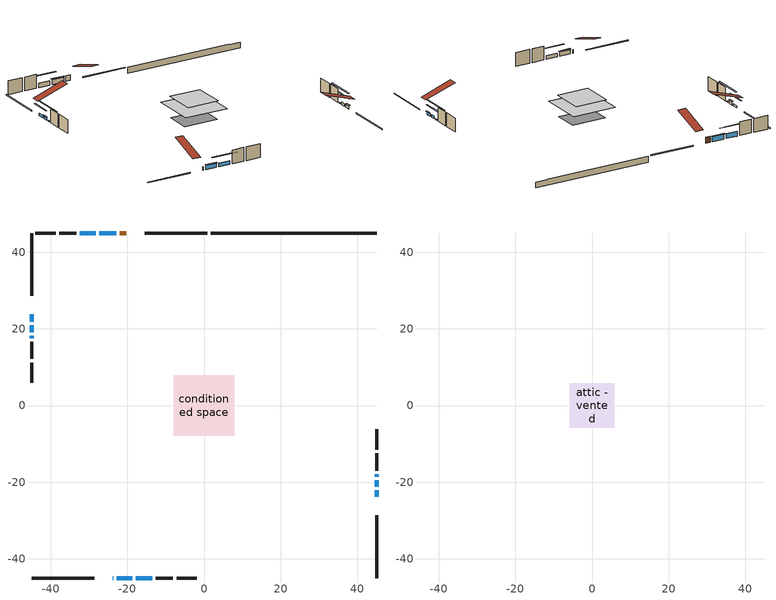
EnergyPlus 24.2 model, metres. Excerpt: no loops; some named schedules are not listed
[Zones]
conditioned space
 floor outside (Floor1 construction): -2.07,-2.07 -2.07,2.07 2.07,2.07 2.07,-2.07 z0.91
 floor adiabatic (AdiabaticFloorConstruction): -7.92,-7.92 -7.92,7.92 7.92,7.92 7.92,-7.92 z3.35
 floor foundation (Slab1 construction): -6.28,-4.54 -6.28,4.54 6.28,4.54 6.28,-4.54 z-1.22
 wall outside (RimJoist1 construction): 0.81,45.02 -15.51,45.02 / -45.02,-45.02 -28.7,-45.02 / -45.02,45.02 -45.02,28.7 / 45.02,-45.02 45.02,-28.7 z0.91:1.21
 wall outside (AdiabaticWallConstruction 1): -20.33,45.02 -21.95,45.02 z0.91:2.94
 wall outside (AdiabaticWallConstruction): -23.88,-45.02 -23.67,-45.02 z0.91:2.13; -45.02,23.88 -45.02,21.82 z0.91:1.71; 45.02,-23.88 45.02,-22.08 / -45.02,20.9 -45.02,19.1 z0.91:1.96; -22.88,45.02 -27.31,45.02 z0.91:2.63; -22.74,-45.02 -18.76,-45.02 z0.91:2.46; 45.02,-21.15 45.02,-19.48 z0.91:1.89; 45.02,-18.55 45.02,-17.96 / -45.02,18.18 -45.02,17.59 z0.91:1.25; -28.24,45.02 -32.38,45.02 z0.91:2.52; -17.83,-45.02 -13.54,-45.02 z0.91:2.16
 wall outside (Wall1 construction): -33.31,45.02 -37.82,45.02 / -12.61,-45.02 -8.1,-45.02 / -45.02,16.66 -45.02,12.15 / 45.02,-17.03 45.02,-12.52 z0.91:5.79
 wall outside (Wall2 construction): -38.75,45.02 -44.1,45.02 / -7.17,-45.02 -1.83,-45.02 / -45.02,11.22 -45.02,5.88 / 45.02,-11.59 45.02,-6.25 z0.91:5.79
 wall foundation (FoundationWall1 construction): 1.74,45.02,-1.22 1.74,45.02,0.91 40.7,45.02,0.91 40.7,45.02,0.82 45.02,45.02,0.82 45.02,45.02,-1.22
 window (WindowConstruction 8): -23.87,-45.02 -23.67,-45.02 z0.91:2.13
 window (WindowConstruction 3): -45.02,23.87 -45.02,21.83 z0.91:1.71
 window (WindowConstruction 4): 45.02,-23.87 45.02,-22.08 z0.91:1.96
 window (WindowConstruction 5): -22.88,45.02 -27.31,45.02 z0.91:2.63
 window (WindowConstruction 6): -22.74,-45.02 -18.76,-45.02 z0.91:2.46
 window (WindowConstruction): 45.02,-21.15 45.02,-19.48 z0.91:1.89
 window (WindowConstruction 7): -45.02,20.9 -45.02,19.11 z0.91:1.96
 window (WindowConstruction 9): 45.02,-18.55 45.02,-17.96 z0.91:1.25
 window (WindowConstruction 10): -45.02,18.18 -45.02,17.59 z0.91:1.25
 window (WindowConstruction 1): -28.24,45.02 -32.38,45.02 z0.91:2.52
 window (WindowConstruction 2): -17.83,-45.02 -13.54,-45.02 z0.91:2.16
 door (Door): -20.34,45.02 -21.95,45.02 z0.91:2.94
 ceiling adiabatic (AdiabaticFloorConstruction): 7.92,-7.92 7.92,7.92 -7.92,7.92 -7.92,-7.92 z3.35
attic - vented
 floor to conditioned space (Floor2 construction Reversed): -5.79,-5.79 -5.79,5.79 5.79,5.79 5.79,-5.79 z5.79
 roof outside (Roof1 construction): -19.41,45.02,5.79 -19.41,33.75,9.54 -16.44,33.75,9.54 -16.44,45.02,5.79; -24.8,-45.02,5.79 -24.8,-33.75,9.54 -27.77,-33.75,9.54 -27.77,-45.02,5.79; -45.02,24.8,5.79 -33.75,24.8,9.54 -33.75,27.77,9.54 -45.02,27.77,5.79; 45.02,-24.8,5.79 33.75,-24.8,9.54 33.75,-27.77,9.54 45.02,-27.77,5.79
shading: -45.02,19.19 -45.02,26.51 -45.44,26.51 -45.44,19.19 z4.35; 45.02,-21.88 45.02,-24.08 45.44,-24.08 45.44,-21.88 z2.16; -27.51,45.02 -22.68,45.02 -22.68,45.44 -27.51,45.44 z2.83; -18.56,-45.02 -22.94,-45.02 -22.94,-45.44 -18.56,-45.44 z2.66; 45.02,-16.84 45.02,-23.79 45.44,-23.79 45.44,-16.84 z4.52; -45.02,18.9 -45.02,21.1 -45.44,21.1 -45.44,18.9 z2.16; 45.02,-12.88 45.02,-23.63 45.44,-23.63 45.44,-12.88 z6.33; -45.02,12.51 -45.02,23.26 -45.44,23.26 -45.44,12.51 z6.33; -35.02,45.02 -25.6,45.02 -25.6,45.44 -35.02,45.44 z5.16; -10.9,-45.02 -20.47,-45.02 -20.47,-45.44 -10.9,-45.44 z4.8
[Building]
Building 1: Terrain=Suburbs
[Site:Location]
Toronto City Centre_ON: Latitude {deg}=43.63; Longitude {deg}=-79.39; Time Zone {hr}=-5; Elevation {m}=77; Keep Site Location Information=Yes
[Site:GroundTemperature:Shallow]
5.01852, 3.26908, 3.12898, 3.95918, 7.29196, 10.6092, 13.4851, 15.3069, 15.4617, 13.9799, 11.1774, 7.9619
[Site:WaterMainsTemperature]
Calculation Method=Schedule; Temperature Schedule=mains temperature schedule
[Material] Roughness=Rough; Thermal Absorptance=0.9
Name | Thickness {m} | Conductivity {W/m-K} | Density {kg/m3} | Specific Heat {J/kg-K} | Solar Absorptance | Visible Absorptance
asphalt or fiberglass shingles | 0.00635 | 0.162714 | 1121.4 | 1465.45 | 0.4 | 0.4
ceiling loosefill ins | 0.169333 | 0.0480833 | 16.02 | 1046.75 | 0.7 | 0.7
ceiling stud and cavity | 0.1397 | 0.104391 | 65.682 | 1177.47 | 0.7 | 0.7
concrete 4.0 in. | 0.1016 | 1.803125 | 2242.8 | 837.4 | 0.7 | 0.7
concrete 8.0 in. | 0.2032 | 1.803125 | 2242.8 | 837.4 | 0.7 | 0.7
door material | 0.04445 | 0.053851 | 512.64 | 1214.23 | 0.7 | 0.7
exterior vertical ins | 0.0369022 | 0.029427 | 32.04 | 1214.23 | 0.7 | 0.7
floor covering | 0.0127 | 0.0433444 | 54.468 | 1339.84 | 0.6 | 0.6
floor rigid ins; rim joist rigid ins | 0.051816 | 0.029427 | 32.04 | 1214.23 | 0.7 | 0.7
floor rigid ins 1; wall rigid ins | 0.512978 | 0.029427 | 32.04 | 1214.23 | 0.7 | 0.7
floor stud and cavity | 0.1397 | 0.0814389 | 92.3553 | 1139.71 | 0.7 | 0.7
floor stud and cavity 1 | 0.1397 | 1.75129 | 37.0049 | 1207.88 | 0.7 | 0.7
furniture material conditioned space 1 | 0.1524 | 0.115458 | 640.8 | 1214.23 | 0.6 | 0.6
gypsum board | 0.0127 | 0.160291 | 801 | 837.4 | 0.6 | 0.6
gypsum board 1 | 0.0127 | 0.160291 | 801 | 837.4 | 0.7 | 0.7
osb sheathing 0.5 in. | 0.0127 | 0.115458 | 512.64 | 1214.23 | 0.7 | 0.7
osb sheathing 0.75 in. | 0.01905 | 0.115458 | 512.64 | 1214.23 | 0.7 | 0.7
osb sheathing 2.0 in. | 0.0508 | 0.115458 | 512.64 | 1214.23 | 0.7 | 0.7
rim joist stud and cavity | 0.0508 | 0.268173 | 125.044 | 1163.47 | 0.6 | 0.6
wall stud and cavity | 0.1397 | 0.0837786 | 139.0536 | 1170.24 | 0.7 | 0.7
wall stud and cavity 1 | 0.1397 | 0.0836021 | 139.0536 | 1170.24 | 0.7 | 0.7
wall stud and cavity 2 | 0.0889 | 0.380278 | 52.3479 | 1209.89 | 0.7 | 0.7
wall stud and cavity 3 | 0.0889 | 0.391764 | 83.0341 | 1211.67 | 0.7 | 0.7
wood siding | 0.0254 | 0.102417 | 544.68 | 1172.36 | 0.4 | 0.4
wood siding 1; wood siding 2; wood siding 3 | 0.0254 | 0.102417 | 544.68 | 1172.36 | 0.7 | 0.7
[WindowMaterial:SimpleGlazingSystem]
Name | U-Factor {W/m2-K} | Solar Heat Gain Coefficient
WindowMaterial | 2.95256 | 0.63
WindowMaterial 1 | 2.90259 | 0.68
WindowMaterial 2 | 2.92587 | 0.66
WindowMaterial 3 | 2.97698 | 0.61
WindowMaterial 4 | 2.94461 | 0.64
WindowMaterial 5 | 2.89748 | 0.69
WindowMaterial 6 | 2.906 | 0.68
WindowMaterial 7 | 6.93965 | 0.69
WindowMaterial 8 | 3.07123 | 0.43
[Construction]
AdiabaticFloorConstruction: floor stud and cavity 1, floor rigid ins 1, osb sheathing 0.75 in., floor covering
AdiabaticWallConstruction: wood siding 2, wall rigid ins, wall stud and cavity 2, gypsum board
AdiabaticWallConstruction 1: wood siding 3, wall rigid ins, wall stud and cavity 2, gypsum board
Door: door material
Floor1 construction: floor stud and cavity, floor rigid ins, osb sheathing 0.75 in., floor covering
Floor2 construction Reversed: gypsum board, ceiling stud and cavity, ceiling loosefill ins
FoundationWall1 construction: concrete 8.0 in., gypsum board 1
furniture construction conditioned space 1: furniture material conditioned space 1
PartitionWallConstruction: gypsum board, wall stud and cavity 3, gypsum board
RimJoist1 construction: wood siding 1, rim joist rigid ins, osb sheathing 2.0 in., rim joist stud and cavity
Roof1 construction: asphalt or fiberglass shingles
Slab1 construction: concrete 4.0 in.
Wall1 construction: wood siding, osb sheathing 0.5 in., wall stud and cavity, gypsum board
Wall2 construction: wood siding, osb sheathing 0.5 in., wall stud and cavity 1, gypsum board
WindowConstruction: WindowMaterial
WindowConstruction 1: WindowMaterial 1
WindowConstruction 10; WindowConstruction 9: WindowMaterial 8
WindowConstruction 2: WindowMaterial 2
WindowConstruction 3: WindowMaterial 3
WindowConstruction 4; WindowConstruction 7: WindowMaterial 4
WindowConstruction 5: WindowMaterial 5
WindowConstruction 6: WindowMaterial 6
WindowConstruction 8: WindowMaterial 7
[Zone] Multiplier=1; Part of Total Floor Area=Yes
Name | Volume {m3}
attic - vented | 81.6894
conditioned space | 911.4
[Space]
Name | Zone | Volume {m3}
attic - vented 1 | attic - vented | 81.6894
conditioned space 1 | conditioned space | 911.4
[ZoneInfiltration:EffectiveLeakageArea]
infil attic - vented 1: Zone or Space=attic - vented 1; Schedule=Always On Discrete; Effective Air Leakage Area {cm2}=5639.16; Stack Coefficient=0.000261277; Wind Coefficient=1.09212e-05
[ZoneMixing]
whole house fan mix: Zone or Space=attic - vented; Schedule=Always On Continuous; Design Flow Rate Calculation Method=Flow/Zone; Design Flow Rate {m3/s}=0; Source Zone or Space=conditioned space
[SurfaceProperty:ExposedFoundationPerimeter]
Slab1: Exposed Perimeter Calculation Method=TotalExposedPerimeter; Total Exposed Perimeter {m}=43.281
[InternalMass] Zone or ZoneList=conditioned space; Space or SpaceList=conditioned space 1
Name | Construction | Surface Area {m2}
furniture mass conditioned space 1 | furniture construction conditioned space 1 | 152.788
partition wall mass | PartitionWallConstruction | 381.971
[Lights]
interior lighting: Zone or ZoneList or Space or SpaceList=conditioned space 1; Schedule=interior lighting schedule; Design Level Calculation Method=LightingLevel; Lighting Level {W}=343.2; Return Air Fraction=0; Fraction Radiant=0.6; Fraction Visible=0.2; Fraction Replaceable=1
[People]
occupants: Zone or ZoneList or Space or SpaceList=conditioned space 1; Number of People Schedule=occupants schedule; Number of People Calculation Method=People; Number of People=3; Fraction Radiant=0.314171; Sensible Heat Fraction=0.56303; Activity Level Schedule=occupants activity schedule; Carbon Dioxide Generation Rate {m3/s-W}=0; Enable ASHRAE 55 Comfort Warnings=No; Mean Radiant Temperature Calculation Type=EnclosureAveraged
[ElectricEquipment] Zone or ZoneList or Space or SpaceList=conditioned space 1; Design Level Calculation Method=EquipmentLevel
Name | Schedule | Design Level {W} | Fraction Latent | Fraction Radiant | Fraction Lost
clothes dryer | clothes dryer schedule | 140.772 | 0.015 | 0.081 | 0.85
clothes washer | clothes washer schedule | 32.1985 | 0.03 | 0.162 | 0.7
cooking range | cooking range schedule | 215.147 | 0.08 | 0.432 | 0.2
dishwasher | dishwasher schedule | 66.8632 | 0.3 | 0.18 | 0.4
fridge | fridge schedule | 72.9452 | 0 | 0.6 | 0
mech vent house fan | mech vent house fan schedule | 0.95 | 0 | 0 | 1
mech vent house fan cfis | mech vent house fan cfis schedule | 0 | 0 | 0 | 0
misc plug loads | misc plug loads schedule | 494.7 | 0.045 | 0.513 | 0.1
whole house fan | Always On Discrete | 0 | 0 | 0 | 1
[OtherEquipment] Zone or ZoneList or Space or SpaceList=conditioned space 1; Design Level Calculation Method=EquipmentLevel
Name | Fuel Type | Schedule | Design Level {W} | Fraction Latent | Fraction Radiant | Fraction Lost
clothes dryer 1 | Electricity | clothes dryer schedule | 0 | 0.015 | 0.081 | 0.85
cooking range 1 | Electricity | cooking range schedule | 0 | 0.08 | 0.432 | 0.2
general water use latent | None | general water use schedule | 62.594 | 1 | 0 | 0
general water use sensible | None | general water use schedule | -61.6891 | 0 | 0.6 | 0
mech vent house fan latent load | None | Always On Discrete | 0 | 1 | 0 | 0
mech vent house fan sensible load | None | Always On Discrete | 0 | 0 | 0 | 0
water heater energy adjustment1 | NaturalGas | Always On Discrete | 0.01 | 0 | 0 | 1
[ZoneInfiltration:DesignFlowRate] Zone or ZoneList or Space or SpaceList=conditioned space 1; Schedule=Always On Discrete; Design Flow Rate Calculation Method=Flow/Zone; Design Flow Rate {m3/s}=0
infil flow; natural vent flow; whole house fan flow
[AvailabilityManager:Scheduled]
central ac and furnace airloop Availability Manager: Schedule=Always On Discrete
[Foundation:Kiva]
Foundation Kiva 1: Initial Indoor Air Temperature {C}=18; Wall Height Above Grade {m}=0.910011; Wall Depth Below Slab {m}=0.2032; Custom Block Material Name 1=exterior vertical ins; Custom Block Depth 1 {m}=2.13; Custom Block X Position 1 {m}=0.2159; Custom Block Z Position 1 {m}=0
[Foundation:Kiva:Settings]
Soil Conductivity {W/m-K}=0.849921; Soil Density {kg/m3}=1842.3; Soil Specific Heat {J/kg-K}=418.7; Ground Solar Absorptivity=0.9; Ground Thermal Absorptivity=0.9; Ground Surface Roughness {m}=0.03; Far-Field Width {m}=40; Deep-Ground Boundary Condition=ZeroFlux; Deep-Ground Depth {m}=40; Minimum Cell Dimension {m}=0.2; Maximum Cell Growth Coefficient=3; Simulation Timestep=Timestep
[Exterior:Lights]
exterior lighting: Schedule=exterior lighting schedule; Design Level {W}=75.6
[EnergyManagementSystem:GlobalVariable]
central_ac_and_furnace_airloop_Fan_RTF
infil_program_Qfan
infil_program_Qinf
natural_vent_program_Qnv
natural_vent_program_Qwhf
[EnergyManagementSystem:Sensor]
Name | Output:Variable or Output:Meter Index Key | Output:Variable or Output:Meter
airflow_gain | infil flow | Infiltration Sensible Heat Gain Energy
airflow_gain_1 | natural vent flow | Infiltration Sensible Heat Gain Energy
airflow_gain_2 | whole house fan flow | Infiltration Sensible Heat Gain Energy
airflow_loss | infil flow | Infiltration Sensible Heat Loss Energy
airflow_loss_1 | natural vent flow | Infiltration Sensible Heat Loss Energy
airflow_loss_2 | whole house fan flow | Infiltration Sensible Heat Loss Energy
clg_load_cond |  | Cooling:EnergyTransfer:Zone:CONDITIONED SPACE
clg_sp_s; clg_sp_s_1 | cooling setpoint | Schedule Value
clothes_dryer_exhaust_0_sch_s | clothes dryer exhaust 0 schedule | Schedule Value
cool_season | cooling season schedule | Schedule Value
htg_load_cond |  | Heating:EnergyTransfer:Zone:CONDITIONED SPACE
htg_sp_s; htg_sp_s_1 | heating setpoint | Schedule Value
ig_ee_conv | clothes dryer | Electric Equipment Convective Heating Energy
ig_ee_conv_2 | cooking range | Electric Equipment Convective Heating Energy
ig_ee_conv_4 | fridge | Electric Equipment Convective Heating Energy
ig_ee_conv_5 | misc plug loads | Electric Equipment Convective Heating Energy
ig_ee_conv_6 | whole house fan | Electric Equipment Convective Heating Energy
ig_ee_rad | clothes dryer | Electric Equipment Radiant Heating Energy
ig_ee_rad_2 | cooking range | Electric Equipment Radiant Heating Energy
ig_ee_rad_4 | fridge | Electric Equipment Radiant Heating Energy
ig_ee_rad_5 | misc plug loads | Electric Equipment Radiant Heating Energy
ig_ee_rad_6 | whole house fan | Electric Equipment Radiant Heating Energy
ig_lgt_conv | interior lighting | Lights Convective Heating Energy
ig_lgt_rad | interior lighting | Lights Radiant Heating Energy
ig_lgt_vis | interior lighting | Lights Visible Radiation Heating Energy
ig_oe_conv | clothes dryer 1 | Other Equipment Convective Heating Energy
ig_oe_conv_1 | cooking range 1 | Other Equipment Convective Heating Energy
ig_oe_conv_2 | general water use latent | Other Equipment Convective Heating Energy
ig_oe_conv_3 | general water use sensible | Other Equipment Convective Heating Energy
ig_oe_conv_4 | water heater energy adjustment1 | Other Equipment Convective Heating Energy
ig_oe_rad | clothes dryer 1 | Other Equipment Radiant Heating Energy
ig_oe_rad_1 | cooking range 1 | Other Equipment Radiant Heating Energy
ig_oe_rad_2 | general water use latent | Other Equipment Radiant Heating Energy
ig_oe_rad_3 | general water use sensible | Other Equipment Radiant Heating Energy
ig_oe_rad_4 | water heater energy adjustment1 | Other Equipment Radiant Heating Energy
ig_ppl_conv | occupants | People Convective Heating Energy
ig_ppl_rad | occupants | People Radiant Heating Energy
im_conv | furniture mass conditioned space 1 | Surface Inside Face Convection Heat Gain Energy
im_conv_1 | partition wall mass | Surface Inside Face Convection Heat Gain Energy
im_ig | furniture mass conditioned space 1 | Surface Inside Face Internal Gains Radiation Heat Gain Energy
im_ig_1 | partition wall mass | Surface Inside Face Internal Gains Radiation Heat Gain Energy
im_lgt | furniture mass conditioned space 1 | Surface Inside Face Lights Radiation Heat Gain Energy
im_lgt_1 | partition wall mass | Surface Inside Face Lights Radiation Heat Gain Energy
im_sol | furniture mass conditioned space 1 | Surface Inside Face Solar Radiation Heat Gain Energy
im_sol_1 | partition wall mass | Surface Inside Face Solar Radiation Heat Gain Energy
im_surf | furniture mass conditioned space 1 | Surface Inside Face Net Surface Thermal Radiation Heat Gain Energy
im_surf_1 | partition wall mass | Surface Inside Face Net Surface Thermal Radiation Heat Gain Energy
mv_conv | mech vent house fan | Electric Equipment Convective Heating Energy
mv_conv_1 | mech vent house fan cfis | Electric Equipment Convective Heating Energy
mv_conv_2 | mech vent house fan latent load | Other Equipment Convective Heating Energy
mv_conv_3 | mech vent house fan sensible load | Other Equipment Convective Heating Energy
mv_rad | mech vent house fan | Electric Equipment Radiant Heating Energy
mv_rad_1 | mech vent house fan cfis | Electric Equipment Radiant Heating Energy
mv_rad_2 | mech vent house fan latent load | Other Equipment Radiant Heating Energy
mv_rad_3 | mech vent house fan sensible load | Other Equipment Radiant Heating Energy
natural_vent_s | natural vent schedule | Schedule Value
out_pb_s |  | Site Outdoor Air Barometric Pressure
out_wt_s |  | Site Outdoor Air Humidity Ratio
site_vw_s |  | Site Wind Speed
ss_back_out | Window1 | Surface Window Shortwave from Zone Back Out Window Heat Transfer Rate
ss_back_out_1 | Window11 | Surface Window Shortwave from Zone Back Out Window Heat Transfer Rate
ss_back_out_10 | Window7 | Surface Window Shortwave from Zone Back Out Window Heat Transfer Rate
ss_back_out_2 | Window14 | Surface Window Shortwave from Zone Back Out Window Heat Transfer Rate
ss_back_out_3 | Window16 | Surface Window Shortwave from Zone Back Out Window Heat Transfer Rate
ss_back_out_4 | Window19 | Surface Window Shortwave from Zone Back Out Window Heat Transfer Rate
ss_back_out_5 | Window2 | Surface Window Shortwave from Zone Back Out Window Heat Transfer Rate
ss_back_out_6 | Window22 | Surface Window Shortwave from Zone Back Out Window Heat Transfer Rate
ss_back_out_7 | Window24 | Surface Window Shortwave from Zone Back Out Window Heat Transfer Rate
ss_back_out_8 | Window26 | Surface Window Shortwave from Zone Back Out Window Heat Transfer Rate
ss_back_out_9 | Window4 | Surface Window Shortwave from Zone Back Out Window Heat Transfer Rate
ss_conv | Door1 | Surface Inside Face Convection Heat Gain Energy
ss_conv_1 | Window1 | Surface Inside Face Convection Heat Gain Energy
ss_conv_10 | Window4 | Surface Inside Face Convection Heat Gain Energy
ss_conv_11 | Window7 | Surface Inside Face Convection Heat Gain Energy
ss_conv_2 | Window11 | Surface Inside Face Convection Heat Gain Energy
ss_conv_3 | Window14 | Surface Inside Face Convection Heat Gain Energy
ss_conv_4 | Window16 | Surface Inside Face Convection Heat Gain Energy
ss_conv_5 | Window19 | Surface Inside Face Convection Heat Gain Energy
ss_conv_6 | Window2 | Surface Inside Face Convection Heat Gain Energy
ss_conv_7 | Window22 | Surface Inside Face Convection Heat Gain Energy
ss_conv_8 | Window24 | Surface Inside Face Convection Heat Gain Energy
ss_conv_9 | Window26 | Surface Inside Face Convection Heat Gain Energy
ss_ig | Door1 | Surface Inside Face Internal Gains Radiation Heat Gain Energy
ss_ig_1 | Window1 | Surface Inside Face Internal Gains Radiation Heat Gain Energy
ss_ig_10 | Window4 | Surface Inside Face Internal Gains Radiation Heat Gain Energy
ss_ig_11 | Window7 | Surface Inside Face Internal Gains Radiation Heat Gain Energy
ss_ig_2 | Window11 | Surface Inside Face Internal Gains Radiation Heat Gain Energy
ss_ig_3 | Window14 | Surface Inside Face Internal Gains Radiation Heat Gain Energy
ss_ig_4 | Window16 | Surface Inside Face Internal Gains Radiation Heat Gain Energy
ss_ig_5 | Window19 | Surface Inside Face Internal Gains Radiation Heat Gain Energy
ss_ig_6 | Window2 | Surface Inside Face Internal Gains Radiation Heat Gain Energy
ss_ig_7 | Window22 | Surface Inside Face Internal Gains Radiation Heat Gain Energy
ss_ig_8 | Window24 | Surface Inside Face Internal Gains Radiation Heat Gain Energy
ss_ig_9 | Window26 | Surface Inside Face Internal Gains Radiation Heat Gain Energy
ss_lgt | Door1 | Surface Inside Face Lights Radiation Heat Gain Energy
ss_sol | Door1 | Surface Inside Face Solar Radiation Heat Gain Energy
ss_surf | Door1 | Surface Inside Face Net Surface Thermal Radiation Heat Gain Energy
ss_surf_1 | Window1 | Surface Inside Face Net Surface Thermal Radiation Heat Gain Energy
ss_surf_10 | Window4 | Surface Inside Face Net Surface Thermal Radiation Heat Gain Energy
ss_surf_11 | Window7 | Surface Inside Face Net Surface Thermal Radiation Heat Gain Energy
ss_surf_2 | Window11 | Surface Inside Face Net Surface Thermal Radiation Heat Gain Energy
ss_surf_3 | Window14 | Surface Inside Face Net Surface Thermal Radiation Heat Gain Energy
ss_surf_4 | Window16 | Surface Inside Face Net Surface Thermal Radiation Heat Gain Energy
ss_surf_5 | Window19 | Surface Inside Face Net Surface Thermal Radiation Heat Gain Energy
ss_surf_6 | Window2 | Surface Inside Face Net Surface Thermal Radiation Heat Gain Energy
ss_surf_7 | Window22 | Surface Inside Face Net Surface Thermal Radiation Heat Gain Energy
ss_surf_8 | Window24 | Surface Inside Face Net Surface Thermal Radiation Heat Gain Energy
ss_surf_9 | Window26 | Surface Inside Face Net Surface Thermal Radiation Heat Gain Energy
ss_trans_in | Window1 | Surface Window Transmitted Solar Radiation Rate
ss_trans_in_1 | Window11 | Surface Window Transmitted Solar Radiation Rate
ss_trans_in_10 | Window7 | Surface Window Transmitted Solar Radiation Rate
ss_trans_in_2 | Window14 | Surface Window Transmitted Solar Radiation Rate
ss_trans_in_3 | Window16 | Surface Window Transmitted Solar Radiation Rate
ss_trans_in_4 | Window19 | Surface Window Transmitted Solar Radiation Rate
ss_trans_in_5 | Window2 | Surface Window Transmitted Solar Radiation Rate
ss_trans_in_6 | Window22 | Surface Window Transmitted Solar Radiation Rate
ss_trans_in_7 | Window24 | Surface Window Transmitted Solar Radiation Rate
ss_trans_in_8 | Window26 | Surface Window Transmitted Solar Radiation Rate
ss_trans_in_9 | Window4 | Surface Window Transmitted Solar Radiation Rate
ss_trans_out | Window1 | Surface Inside Face Initial Transmitted Diffuse Transmitted Out Window Solar Radiation Rate
ss_trans_out_1 | Window11 | Surface Inside Face Initial Transmitted Diffuse Transmitted Out Window Solar Radiation Rate
ss_trans_out_10 | Window7 | Surface Inside Face Initial Transmitted Diffuse Transmitted Out Window Solar Radiation Rate
ss_trans_out_2 | Window14 | Surface Inside Face Initial Transmitted Diffuse Transmitted Out Window Solar Radiation Rate
ss_trans_out_3 | Window16 | Surface Inside Face Initial Transmitted Diffuse Transmitted Out Window Solar Radiation Rate
ss_trans_out_4 | Window19 | Surface Inside Face Initial Transmitted Diffuse Transmitted Out Window Solar Radiation Rate
ss_trans_out_5 | Window2 | Surface Inside Face Initial Transmitted Diffuse Transmitted Out Window Solar Radiation Rate
ss_trans_out_6 | Window22 | Surface Inside Face Initial Transmitted Diffuse Transmitted Out Window Solar Radiation Rate
ss_trans_out_7 | Window24 | Surface Inside Face Initial Transmitted Diffuse Transmitted Out Window Solar Radiation Rate
ss_trans_out_8 | Window26 | Surface Inside Face Initial Transmitted Diffuse Transmitted Out Window Solar Radiation Rate
ss_trans_out_9 | Window4 | Surface Inside Face Initial Transmitted Diffuse Transmitted Out Window Solar Radiation Rate
s_conv | Floor1 | Surface Inside Face Convection Heat Gain Energy
s_conv_1 | Floor2 | Surface Inside Face Convection Heat Gain Energy
s_conv_10 | Wall1:0 | Surface Inside Face Convection Heat Gain Energy
s_conv_11 | Wall1:180 | Surface Inside Face Convection Heat Gain Energy
s_conv_12 | Wall1:270 | Surface Inside Face Convection Heat Gain Energy
s_conv_13 | Wall1:90 | Surface Inside Face Convection Heat Gain Energy
s_conv_14 | Wall2:0 | Surface Inside Face Convection Heat Gain Energy
s_conv_15 | Wall2:180 | Surface Inside Face Convection Heat Gain Energy
s_conv_16 | Wall2:270 | Surface Inside Face Convection Heat Gain Energy
s_conv_17 | Wall2:90 | Surface Inside Face Convection Heat Gain Energy
s_conv_2 | FoundationWall1 | Surface Inside Face Convection Heat Gain Energy
s_conv_3 | inferred conditioned ceiling | Surface Inside Face Convection Heat Gain Energy
s_conv_4 | inferred conditioned floor | Surface Inside Face Convection Heat Gain Energy
s_conv_5 | RimJoist1:0 | Surface Inside Face Convection Heat Gain Energy
s_conv_6 | RimJoist1:180 | Surface Inside Face Convection Heat Gain Energy
s_conv_7 | RimJoist1:270 | Surface Inside Face Convection Heat Gain Energy
s_conv_8 | RimJoist1:90 | Surface Inside Face Convection Heat Gain Energy
s_conv_9 | Slab1 | Surface Inside Face Convection Heat Gain Energy
s_ig | Floor1 | Surface Inside Face Internal Gains Radiation Heat Gain Energy
s_ig_1 | Floor2 | Surface Inside Face Internal Gains Radiation Heat Gain Energy
s_ig_10 | Wall1:0 | Surface Inside Face Internal Gains Radiation Heat Gain Energy
s_ig_11 | Wall1:180 | Surface Inside Face Internal Gains Radiation Heat Gain Energy
s_ig_12 | Wall1:270 | Surface Inside Face Internal Gains Radiation Heat Gain Energy
s_ig_13 | Wall1:90 | Surface Inside Face Internal Gains Radiation Heat Gain Energy
s_ig_14 | Wall2:0 | Surface Inside Face Internal Gains Radiation Heat Gain Energy
s_ig_15 | Wall2:180 | Surface Inside Face Internal Gains Radiation Heat Gain Energy
s_ig_16 | Wall2:270 | Surface Inside Face Internal Gains Radiation Heat Gain Energy
